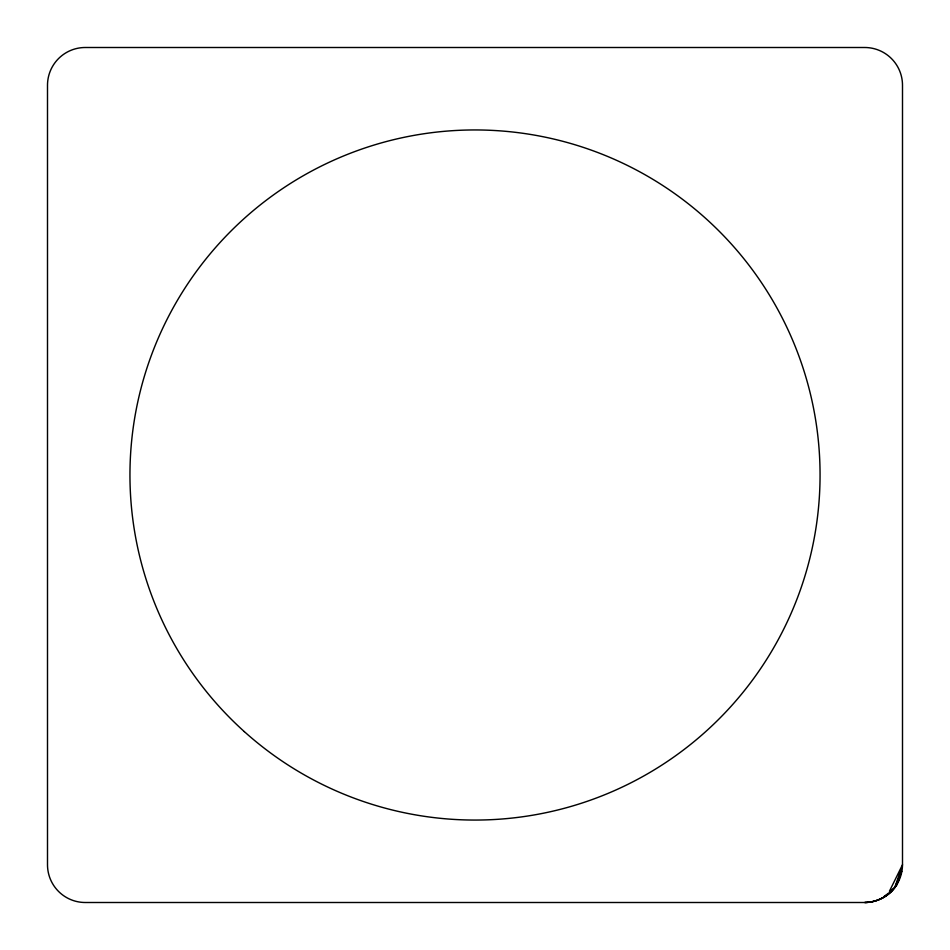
<?xml version="1.0" encoding="UTF-8"?>
<svg xmlns="http://www.w3.org/2000/svg" width="950" height="950" viewBox="0 0 950 950"><rect width="100%" height="100%" fill="white"/><g stroke="black" fill="none" stroke-linecap="round" stroke-linejoin="round"><path stroke-width="1.43" d="M895.019 886.778L894.698 887.727C899.674 881.137 902.441 872.991 902.5 864.738L902.5 85.263A37.763 37.763 0 0 0 864.738 47.5L85.263 47.5A37.763 37.763 0 0 0 47.5 85.263L47.5 864.738A37.763 37.763 0 0 0 85.263 902.5L864.738 902.5C880.068 902.488 896.562 892.288 899.353 876.482M897.976 882.051L901.645 871.233L895.173 886.576L902.5 864.738L889.426 891.242L893.855 888.286M888.048 894.045L888.464 893.19L884.201 896.432L886.243 895.422M897.441 883.619C890.601 895.019 878.026 902.274 864.738 902.5A37.763 37.763 0 0 0 897.441 883.619M244.304 731.595A345.052 345.052 0 0 0 812.571 546.499A345.052 345.052 0 0 0 368.137 146.917A345.052 345.052 0 0 0 244.304 731.595"/></g></svg>
